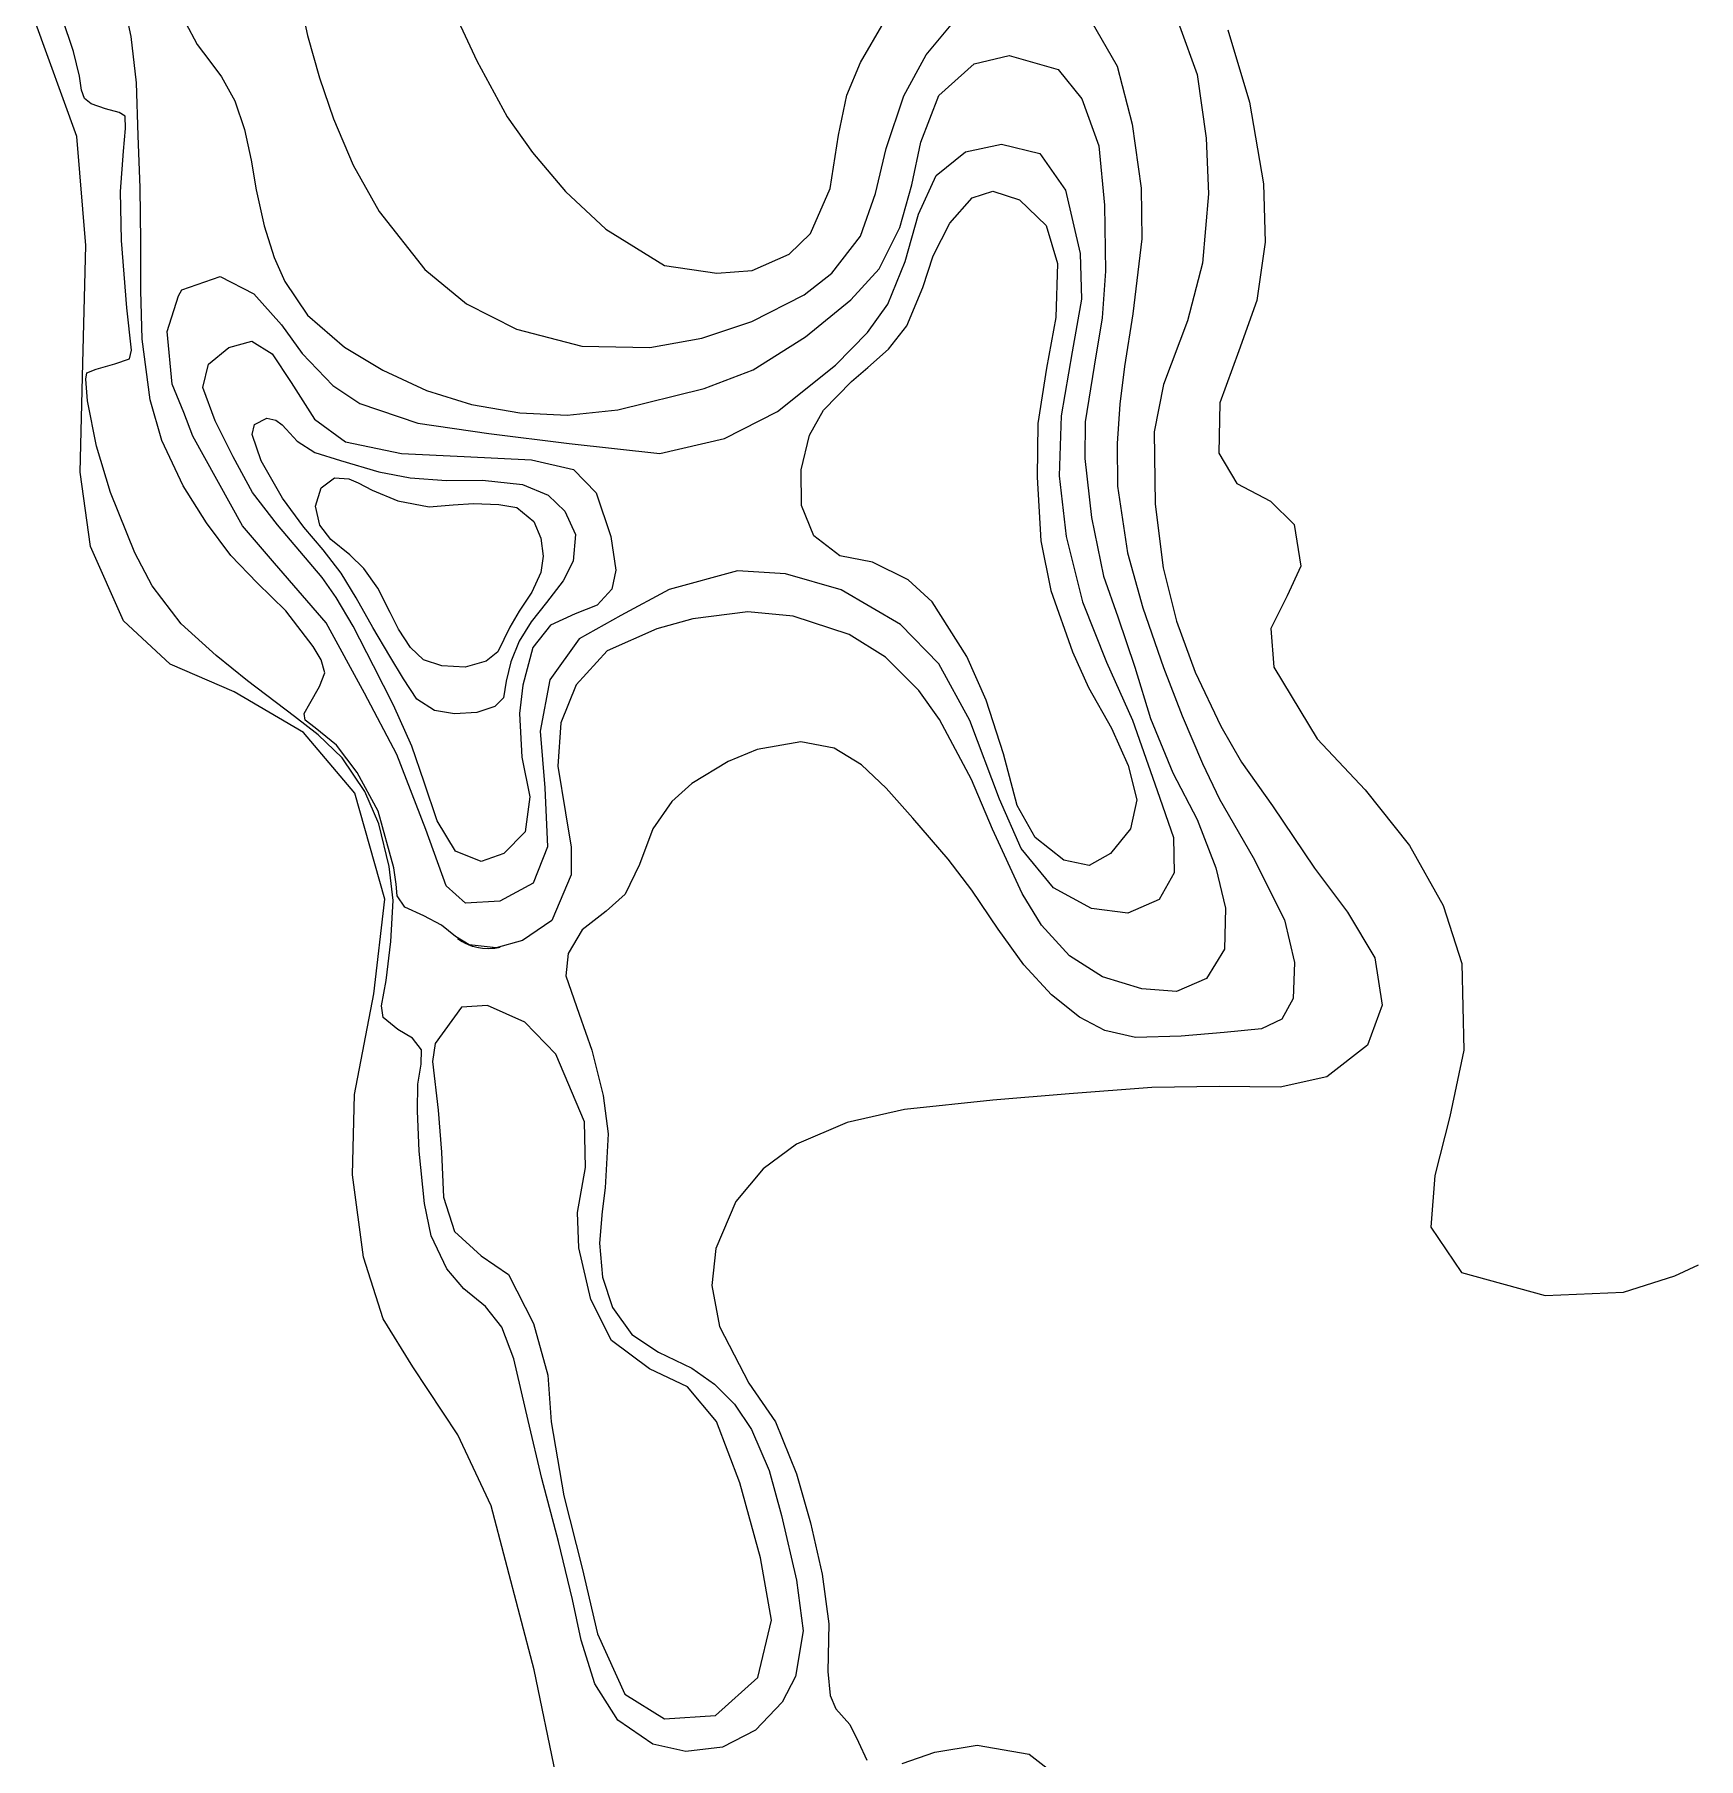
# Model space of a CAD drawing. Extents: x 290015 to 290303, y 715551 to 716063.
# Drawn here: x 290162 to 290277.2, y 715738.7 to 715858 of the extents above; entities that cross this region are included whole.
import ezdxf

# ---------------------------------------------------------------- set-up
doc = ezdxf.new("R2010")
doc.units = 0
doc.header["$MEASUREMENT"] = 0
for name, color, linetype in [('14', 7, 'CONTINUOUS'), ('15', 7, 'CONTINUOUS'), ('16', 7, 'CONTINUOUS'), ('17', 7, 'CONTINUOUS'), ('18', 7, 'CONTINUOUS'), ('19', 7, 'CONTINUOUS'), ('20', 7, 'CONTINUOUS'), ('21', 7, 'CONTINUOUS')]:
    doc.layers.add(name, color=color, linetype=linetype)

msp = doc.modelspace()

# ---------------------------------------------------------------- linework, layer by layer
at = {"layer": '14', "color": 2, "linetype": 'CONTINUOUS'}
msp.add_lwpolyline([(290244.579, 715858.374), (290246.079, 715853.358), (290247.032, 715847.71), (290247.146, 715843.666), (290246.572, 715839.631), (290245.33, 715836.158), (290244.021, 715832.56), (290243.953, 715829.068), (290245.182, 715826.973), (290247.532, 715825.76), (290249.169, 715824.136), (290249.623, 715821.242), (290248.683, 715819.19), (290247.538, 715816.949), (290247.755, 715814.26), (290250.762, 715809.306), (290254.077, 715805.771), (290257.142, 715801.92), (290259.464, 715797.769), (290260.76, 715793.746), (290260.899, 715787.767), (290259.947, 715783.163), (290258.896, 715779.089), (290258.628, 715775.5), (290260.751, 715772.376), (290266.525, 715770.784), (290271.966, 715771.003), (290275.522, 715772.136), (290277.151, 715772.908)], dxfattribs=at)
at = {"layer": '15', "color": 2, "linetype": 'CONTINUOUS'}
for points in [[(290198.063, 715737.634), (290196.551, 715744.886), (290193.574, 715756.221), (290191.264, 715761.144), (290188.154, 715765.857), (290186.098, 715769.158), (290184.734, 715773.426), (290183.98, 715779.131), (290184.123, 715784.689), (290185.451, 715791.66), (290186.204, 715798.208), (290184.132, 715805.542), (290180.586, 715809.748), (290175.78, 715812.562), (290171.347, 715814.477), (290168.121, 715817.463), (290165.852, 715822.61), (290165.13, 715827.763), (290165.319, 715835.297), (290165.525, 715843.431), (290164.894, 715850.975), (290161.962, 715859.062)], [(290191.299, 715858.983), (290192.586, 715856.227), (290194.69, 715852.338), (290196.43, 715849.882), (290198.711, 715847.189), (290201.522, 715844.578), (290205.567, 715842.068), (290209.194, 715841.526), (290211.632, 715841.72), (290214.214, 715842.833), (290215.684, 715844.263), (290217.037, 715847.395), (290217.611, 715851.071), (290218.194, 715853.835), (290219.14, 715856.102), (290220.772, 715858.921)], [(290241.217, 715858.637), (290242.441, 715855.275), (290243.064, 715850.875), (290243.239, 715847.027), (290242.816, 715842.217), (290241.776, 715838.226), (290240.11, 715833.816), (290239.466, 715830.547), (290239.544, 715825.551), (290240.1, 715821.139), (290241.017, 715817.435), (290242.298, 715813.922), (290244.094, 715810.187), (290245.514, 715807.699), (290247.663, 715804.663), (290250.575, 715800.364), (290252.852, 715797.298), (290254.739, 715794.158), (290255.241, 715790.88), (290254.227, 715788.117), (290251.43, 715785.906), (290248.187, 715785.195), (290244, 715785.234), (290239.314, 715785.172), (290233.595, 715784.746), (290228.312, 715784.295), (290222.191, 715783.645), (290218.227, 715782.757), (290214.701, 715781.25), (290212.394, 715779.544), (290210.514, 715777.28), (290209.117, 715774.041), (290208.851, 715771.475), (290209.392, 715768.64), (290211.414, 715764.715), (290213.265, 715762.03), (290214.719, 715758.44), (290215.675, 715755.055), (290216.497, 715751.506), (290216.949, 715748.071), (290216.876, 715744.773), (290217.032, 715743.101), (290217.432, 715742.185), (290218.394, 715741.1), (290219.013, 715739.869), (290219.573, 715738.637)], [(290222.035, 715738.393), (290224.294, 715739.174), (290227.212, 715739.657), (290230.816, 715739.052), (290233.423, 715737.015)]]:
    msp.add_lwpolyline(points, dxfattribs=at)
at = {"layer": '16', "color": 2, "linetype": 'CONTINUOUS'}
for points in [[(290180.258, 715860.758), (290180.855, 715857.983), (290181.682, 715855.044), (290182.658, 715852.207), (290184.034, 715848.998), (290185.814, 715845.787), (290188.989, 715841.781), (290191.878, 715839.415), (290195.339, 715837.647), (290199.859, 715836.484), (290204.551, 715836.385), (290208.159, 715837.021), (290211.629, 715838.182), (290215.233, 715840.032), (290217.157, 715841.516), (290219.131, 715844.078), (290220.172, 715847.049), (290220.909, 715850.153), (290222.141, 715853.796), (290223.679, 715856.642), (290225.534, 715858.856)], [(290165.508, 715834.181), (290165.595, 715834.635), (290166.231, 715834.879), (290167.534, 715835.249), (290168.545, 715835.589), (290168.67, 715836.208), (290168.363, 715839.119), (290167.977, 715843.783), (290167.912, 715847.187), (290168.134, 715849.965), (290168.259, 715851.541), (290168.234, 715852.394), (290167.834, 715852.656), (290166.874, 715852.903), (290165.886, 715853.252), (290165.423, 715853.621), (290165.213, 715854.192), (290165.081, 715855.155), (290164.662, 715856.876), (290163.877, 715859.193)], [(290235.096, 715859.014), (290236.897, 715855.862), (290237.947, 715851.838), (290238.578, 715847.414), (290238.606, 715843.901), (290237.992, 715838.718), (290237.422, 715835.058), (290237.103, 715832.472), (290236.912, 715829.739), (290236.938, 715826.786), (290237.618, 715822.166), (290238.684, 715818.371), (290240.122, 715814.241), (290241.403, 715810.885), (290242.808, 715807.596), (290244.001, 715805.138), (290246.326, 715801.099), (290248.497, 715796.77), (290249.177, 715793.824), (290249.091, 715791.324), (290248.312, 715789.901), (290246.891, 715789.243), (290244.321, 715788.981), (290241.337, 715788.73)], [(290241.337, 715788.73), (290238.171, 715788.631), (290236.061, 715789.122), (290234.292, 715790.053), (290232.372, 715791.583), (290230.458, 715793.67), (290228.677, 715796.124), (290226.847, 715798.824), (290225.202, 715800.971), (290222.763, 715803.812), (290220.915, 715805.895), (290219.205, 715807.507), (290217.321, 715808.657), (290215.02, 715809.1), (290211.978, 715808.569), (290209.972, 715807.738), (290207.467, 715806.212), (290206.082, 715804.973), (290204.777, 715803.073), (290203.847, 715800.606), (290202.844, 715798.544), (290201.539, 715797.388), (290199.883, 715796.084), (290198.896, 715794.452), (290198.755, 715792.893), (290199.676, 715790.249), (290200.551, 715787.758), (290201.324, 715784.611), (290201.669, 715781.959), (290201.478, 715778.224), (290201.251, 715776.585), (290201.08, 715774.396), (290201.281, 715772.042), (290201.984, 715769.961), (290203.324, 715768.081), (290205.169, 715766.865), (290207.47, 715765.744), (290209.042, 715764.646), (290210.416, 715763.262), (290211.6, 715761.504), (290212.815, 715758.679), (290213.665, 715755.559), (290214.704, 715751.091), (290215.173, 715747.586), (290214.651, 715744.428), (290213.715, 715742.647), (290211.872, 715740.701), (290209.593, 715739.528), (290207.049, 715739.23), (290204.757, 715739.725), (290202.345, 715741.407), (290200.748, 715743.92), (290199.797, 715746.925), (290199.211, 715749.744), (290198.233, 715753.767), (290197.088, 715758.115), (290196.128, 715762.131), (290195.137, 715766.392), (290194.324, 715768.583), (290193.193, 715770.021), (290191.694, 715771.255), (290190.516, 715772.617), (290189.419, 715774.917), (290188.953, 715777.138), (290188.593, 715780.764), (290188.465, 715783.553), (290188.494, 715785.406), (290188.719, 715786.793), (290188.746, 715787.793), (290188.138, 715788.598), (290187.114, 715789.199), (290186.103, 715790.014), (290185.98, 715790.834), (290186.302, 715792.57), (290186.631, 715795.272), (290186.789, 715798.127), (290186.523, 715800.46), (290185.807, 715803.411), (290184.826, 715805.661), (290183.256, 715807.987), (290181.6, 715809.573), (290179.963, 715810.845), (290176.718, 715813.306), (290174.539, 715815.063), (290172.12, 715817.272), (290170.1, 715819.882), (290168.903, 715822.164), (290167.229, 715826.353), (290166.246, 715829.548), (290165.64, 715832.694), (290165.508, 715834.181)]]:
    msp.add_lwpolyline(points, dxfattribs=at)
at = {"layer": '17', "color": 2, "linetype": 'CONTINUOUS'}
for points in [[(290181.263, 715815.695), (290179.352, 715818.166), (290177.376, 715820.091), (290175.551, 715822.001), (290173.874, 715824.251), (290172.265, 715826.82), (290170.775, 715829.944), (290169.968, 715832.767), (290169.418, 715836.951), (290169.317, 715840.326), (290169.331, 715843.715), (290169.278, 715847.423), (290169.133, 715851.042), (290169.03, 715854.704), (290168.66, 715857.908), (290168.26, 715859.72)], [(290172.427, 715858.862), (290173.232, 715857.339), (290174.092, 715856.192), (290174.904, 715855.119), (290175.833, 715853.463)], [(290175.833, 715853.463), (290176.503, 715851.465), (290176.96, 715849.337), (290177.319, 715847.297), (290177.854, 715844.797), (290178.547, 715842.607), (290179.296, 715840.955), (290180.871, 715838.616), (290183.43, 715836.399), (290186.083, 715834.823), (290189.109, 715833.402), (290192.223, 715832.434), (290195.549, 715831.856), (290198.838, 715831.694), (290202.333, 715832.065), (290208.312, 715833.545), (290211.704, 715834.847), (290215.341, 715837.125), (290218.481, 715839.688), (290220.44, 715841.836), (290221.857, 715844.677), (290222.692, 715847.646), (290223.323, 715850.597), (290224.552, 715853.83), (290227.003, 715856.013), (290229.421, 715856.579), (290232.818, 715855.63), (290234.465, 715853.588), (290235.631, 715850.333), (290236.029, 715846.234), (290236.092, 715841.663), (290235.86, 715838.437), (290235.32, 715835.099), (290234.691, 715831.243), (290234.662, 715828.702), (290235.136, 715824.616), (290235.954, 715820.55), (290236.955, 715817.744), (290238.121, 715814.266), (290239.222, 715810.706), (290240.755, 715806.959), (290242.443, 715803.726), (290243.733, 715800.381), (290244.413, 715797.592), (290244.347, 715794.752), (290243.102, 715792.709), (290241.022, 715791.823), (290238.611, 715791.994), (290235.89, 715792.823), (290233.612, 715794.28), (290231.667, 715796.408), (290230.335, 715798.596), (290228.276, 715803.058), (290226.836, 715806.488), (290224.62, 715810.647), (290223.168, 715812.651), (290220.881, 715814.954), (290218.365, 715816.526), (290214.491, 715817.794), (290211.336, 715818.085), (290207.54, 715817.6), (290205.039, 715816.917), (290201.6, 715815.387), (290199.45, 715813.048), (290198.397, 715810.401), (290198.19, 715807.401), (290198.711, 715804.178), (290199.109, 715801.806), (290199.115, 715799.886), (290197.783, 715796.741), (290195.733, 715795.355), (290193.913, 715794.839), (290192.054, 715795.04), (290191.112, 715795.615), (290190.145, 715796.409), (290188.922, 715797.066), (290187.607, 715797.666), (290187.066, 715798.44), (290187.008, 715799.247), (290186.847, 715800.367), (290185.755, 715804.287), (290184.31, 715806.969), (290182.871, 715808.865), (290181.389, 715810.061), (290180.696, 715810.598), (290180.621, 715811.058), (290181.021, 715811.747), (290181.69, 715812.935), (290182.071, 715813.86), (290181.802, 715814.773), (290181.263, 715815.695)], [(290191.247, 715795.478), (290191.572078, 715795.274402), (290191.738963, 715795.184128), (290191.994481, 715795.064791), (290192.255967, 715794.966523), (290192.388857, 715794.925917), (290192.577944, 715794.8789), (290192.705544, 715794.853953), (290192.964512, 715794.818863), (290193.362608, 715794.801403), (290193.634609, 715794.811786), (290193.818949, 715794.827921), (290194.195, 715794.881)], [(290189.521, 715786.972), (290189.918, 715783.607), (290190.138, 715780.697), (290190.276, 715777.584), (290191.042, 715775.22), (290192.886, 715773.532), (290194.782, 715772.247), (290196.51, 715768.85), (290197.494, 715765.279), (290197.718, 715762.048), (290198.598, 715756.928), (290199.882, 715751.91), (290200.947, 715747.371), (290202.822, 715743.199), (290205.584, 715741.488), (290209.104, 715741.714), (290212.043, 715744.356), (290212.972, 715748.311), (290212.221, 715752.625), (290210.779, 715757.818), (290209.164, 715762.064), (290207.155, 715764.471), (290204.532, 715765.7), (290201.897, 715767.68), (290200.481, 715770.516), (290199.639, 715774.075), (290199.557, 715776.518), (290200.116, 715779.65), (290200.044, 715782.8), (290198.047, 715787.487), (290195.911, 715789.701), (290193.311, 715790.843), (290191.516, 715790.739), (290189.704, 715788.223), (290189.521, 715786.972)]]:
    msp.add_lwpolyline(points, dxfattribs=at)
at = {"layer": '18', "color": 2, "linetype": 'CONTINUOUS'}
msp.add_lwpolyline([(290171.935, 715839.969), (290172.17, 715840.376), (290174.807, 715841.299), (290177.157, 715840.098), (290179.067, 715837.951), (290180.503, 715835.97), (290182.616, 715833.749), (290184.485, 715832.514), (290188.494, 715831.146), (290193.407, 715830.443), (290198.982, 715829.737), (290205.253, 715829.046), (290209.725, 715830.092), (290213.399, 715831.961), (290217.404, 715835.161), (290219.622, 715837.419), (290221.03, 715839.388), (290222.229, 715842.336), (290223.146, 715845.615), (290224.386, 715848.292), (290226.405, 715849.922), (290228.9, 715850.457), (290231.557, 715849.812), (290233.333, 715847.273), (290234.352, 715842.894), (290234.439, 715839.723), (290233.799, 715836.075), (290233.03, 715831.663), (290232.895, 715827.507), (290233.382, 715823.315), (290234.509, 715818.773), (290236.162, 715814.605), (290237.975, 715810.603), (290239.666, 715805.733), (290240.804, 715802.472), (290240.855, 715800.042), (290239.823, 715798.182), (290237.652, 715797.25), (290235.132, 715797.553), (290232.499, 715798.989), (290230.259, 715801.72), (290228.758, 715805.121), (290226.714, 715810.582), (290224.575, 715814.503), (290221.906, 715817.225), (290217.8, 715819.612), (290213.954, 715820.726), (290210.634, 715820.922), (290205.9, 715819.636), (290202.557, 715817.835), (290199.676, 715816.233), (290197.644, 715813.392), (290196.959, 715809.832), (290197.284, 715805.907), (290197.475, 715801.837), (290196.48, 715799.309), (290194.182, 715798.08), (290191.796, 715797.93), (290190.46, 715799.128), (290189.047, 715803.035), (290187.039, 715808.225), (290184.816, 715812.458), (290182.15, 715817.335), (290178.583, 715821.464), (290176.363, 715824.043), (290172.934, 715830.245), (290172.292, 715831.886), (290171.483, 715833.837), (290171.148, 715837.483), (290171.935, 715839.969)], dxfattribs=at)
at = {"layer": '19', "color": 2, "linetype": 'CONTINUOUS'}
for points in [[(290219.64, 715835.009), (290221.068, 715836.279), (290222.344, 715837.878), (290223.454, 715840.545), (290224.163, 715842.719), (290225.319, 715844.978), (290226.876, 715846.734), (290228.291, 715847.19), (290230.139, 715846.609), (290231.988, 715844.821), (290232.767, 715842.191), (290232.67, 715838.453), (290232.011, 715834.944), (290231.421, 715831.131), (290231.367, 715827.399), (290231.617, 715823.004), (290232.322, 715819.571), (290233.818, 715815.314), (290234.919, 715812.846), (290236.518, 715810.032), (290237.662, 715807.464), (290238.28, 715805.085), (290237.825, 715803.083), (290236.451, 715801.363), (290234.966, 715800.549), (290233.216, 715800.896), (290231.226, 715802.474), (290229.987, 715804.698), (290229.044, 715808.255), (290227.845, 715811.988), (290226.513, 715814.994), (290224.112, 715818.791), (290222.45, 715820.31), (290219.973, 715821.52), (290217.704, 715821.956), (290215.912, 715823.36), (290215.063, 715825.459), (290215.026, 715827.921), (290215.603, 715830.31), (290216.572, 715832.044), (290218.519, 715834.037), (290219.64, 715835.009)], [(290181.879, 715820.457), (290178.78, 715824.118), (290177.059, 715826.358), (290175.708, 715828.811), (290174.473, 715831.3), (290173.627, 715833.623), (290174.014, 715835.23), (290175.412, 715836.387), (290177.011, 715836.825), (290178.424, 715835.95), (290179.739, 715833.97), (290181.344, 715831.432), (290183.489, 715829.848), (290187.361, 715829.047), (290191.714, 715828.842), (290196.36, 715828.604), (290199.286, 715827.932), (290200.835, 715826.331), (290201.869, 715823.307), (290202.195, 715820.981), (290201.93, 715819.649), (290200.909, 715818.548), (290199.38, 715817.963), (290197.675, 715817.178), (290196.455, 715815.614), (290195.758, 715813.022), (290195.534, 715811.056), (290195.697, 715808.037), (290196.241, 715805.288), (290195.93, 715802.872), (290194.461, 715801.373), (290192.879, 715800.824), (290191.1, 715801.53), (290189.826, 715803.636), (290188.932, 715806.312), (290188.093, 715808.801), (290186.813, 715811.628), (290185.421, 715814.351), (290184.023, 715817.097), (290182.836, 715819.083), (290181.879, 715820.457)]]:
    msp.add_lwpolyline(points, dxfattribs=at)
at = {"layer": '20', "color": 2, "linetype": 'CONTINUOUS'}
msp.add_lwpolyline([(290179.386, 715830.737), (290180.151, 715829.891), (290181.373, 715829.114), (290183.156, 715828.572), (290185.793, 715827.786), (290187.966, 715827.362), (290190.475, 715827.19), (290192.981, 715827.194), (290195.733, 715826.895), (290197.518, 715826.165), (290198.686, 715825.059), (290199.406, 715823.441), (290199.26, 715821.587), (290198.56, 715820.239), (290197.401, 715818.73), (290196.344, 715817.395), (290195.522, 715816.057), (290194.929, 715814.637), (290194.607, 715813.294), (290194.419, 715812.144), (290193.825, 715811.534), (290192.584, 715811.115), (290191.038, 715811.029), (290189.656, 715811.264), (290188.428, 715812.055), (290187.507, 715813.451), (290186.563, 715815.031), (290185.377, 715817.018), (290184.234, 715819.062), (290183.2, 715820.768), (290181.941, 715822.387), (290180.597, 715823.942), (290179.136, 715825.95), (290177.665, 715828.545), (290177.026, 715830.373), (290177.202, 715831.059), (290178.058, 715831.493), (290178.676, 715831.363), (290179.102, 715831.041), (290179.386, 715830.737)], dxfattribs=at)
at = {"layer": '21', "color": 2, "linetype": 'CONTINUOUS'}
msp.add_lwpolyline([(290184.376, 715827.011), (290185.342, 715826.505), (290187.119, 715825.77), (290189.277, 715825.367), (290190.938, 715825.499), (290192.342, 715825.593), (290194.098, 715825.53), (290195.353, 715825.309), (290196.538, 715824.334), (290197.017, 715823.2), (290197.167, 715821.952), (290197.012, 715820.819), (290196.379, 715819.456), (290195.525, 715818.132), (290194.862, 715817.024), (290194.446, 715816.173), (290194.042, 715815.333), (290193.228, 715814.689), (290191.787, 715814.263), (290190.157, 715814.355), (290188.889, 715814.765), (290187.98, 715815.618), (290187.162, 715816.884), (290186.591, 715818.055), (290185.727, 715819.721), (290184.761, 715821.096), (290183.797, 715822.036), (290182.468, 715823.101), (290181.723, 715824.094), (290181.422, 715825.404), (290181.812, 715826.68), (290182.723, 715827.374), (290183.728, 715827.302), (290184.376, 715827.011)], dxfattribs=at)

doc.saveas('drawing.dxf')
